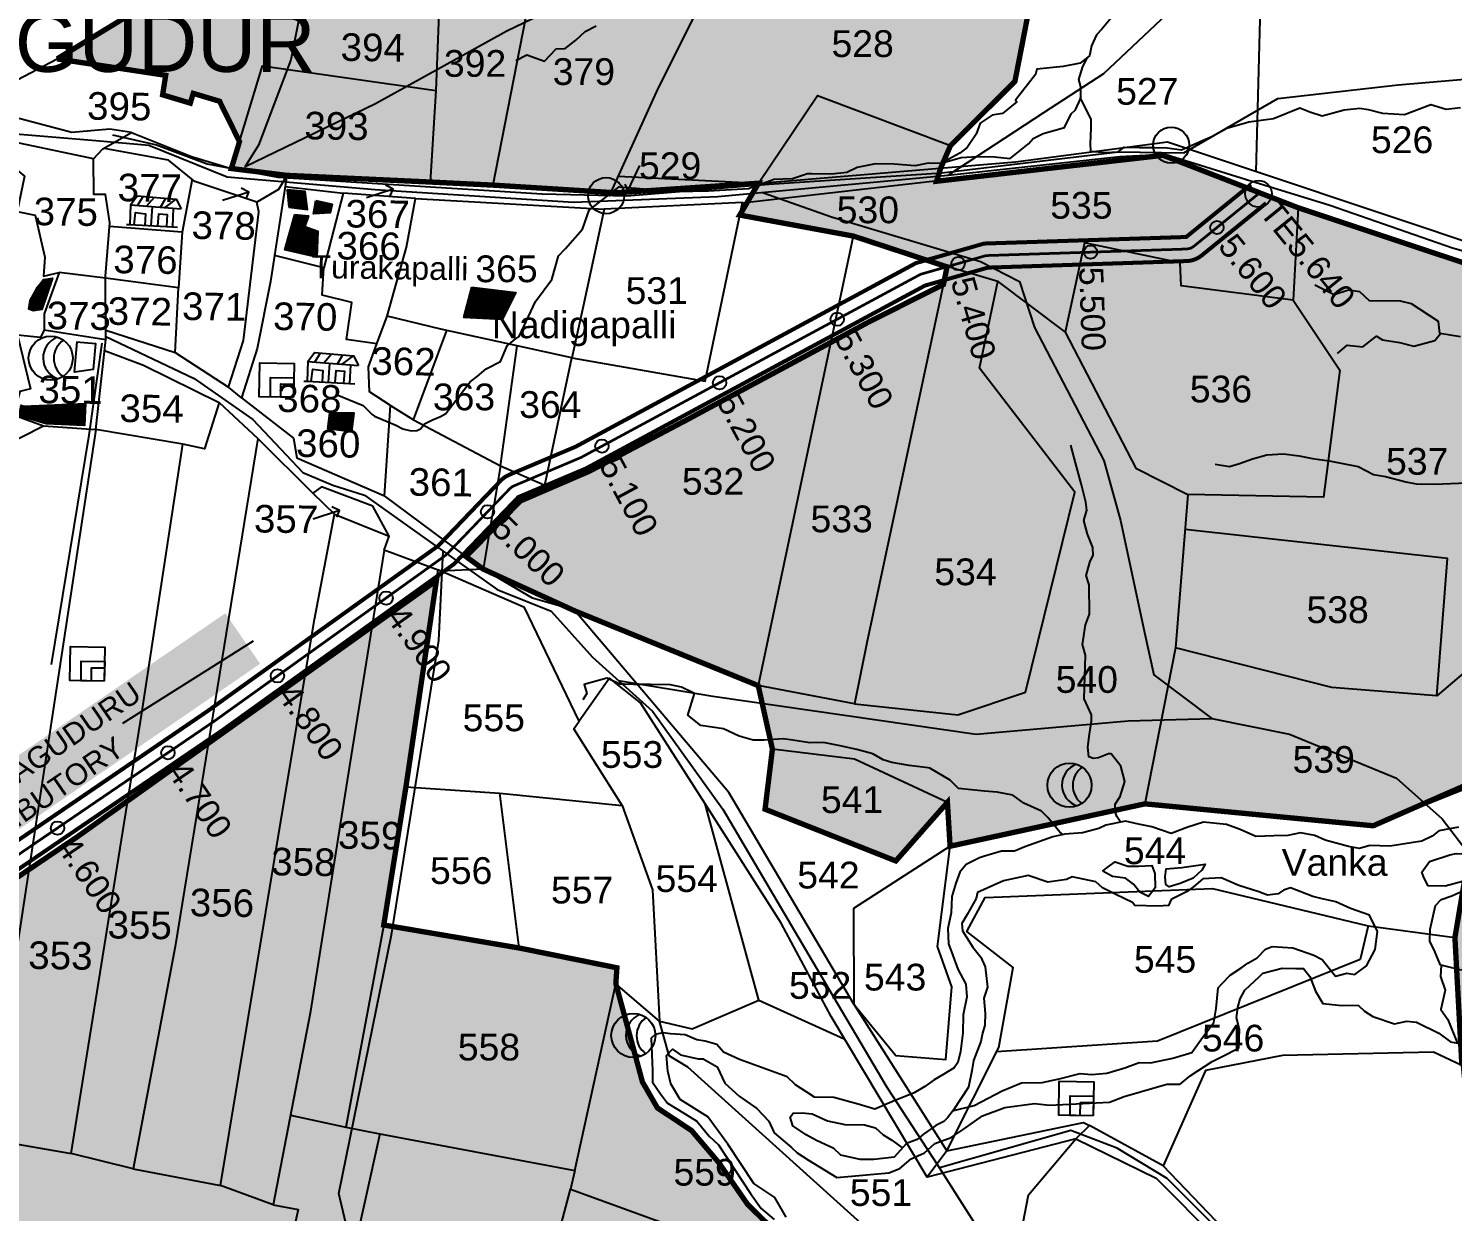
# Model space of a CAD drawing. Header units: inches. Extents: x 204181 to 273365, y 1587708 to 1600456.
# Drawn here: x 211362 to 212427, y 1594471 to 1595356 of the extents above; entities that cross this region are included whole.
import ezdxf
from ezdxf.enums import TextEntityAlignment as Align

# ---------------------------------------------------------------- set-up
doc = ezdxf.new("R2010")
doc.units = ezdxf.units.IN
doc.header["$LTSCALE"] = 15
doc.header["$MEASUREMENT"] = 0
doc.header["$PDMODE"] = 32
doc.header["$PDSIZE"] = 10
doc.linetypes.add('HIDDEN2', pattern=[0.1875, 0.125, -0.0625])
for name, color, linetype in [('BOUNDRY STONES', 240, 'Continuous'), ('CANAL1', 7, 'Continuous'), ('CSMark', 72, 'Continuous'), ('PLOT NOS', 7, 'Continuous'), ('PLOTS', 7, 'Continuous'), ('PLOTS NO', 7, 'Continuous'), ('RE REMARKS', 7, 'Continuous'), ('ROADS', 1, 'Continuous'), ('STREAMS', 4, 'Continuous'), ('STRUCTURE', 5, 'Continuous'), ('text2', 7, 'Continuous'), ('VILLAGE', 7, 'Continuous'), ('wells', 7, 'Continuous'), ('WUA-16', 3, 'Continuous')]:
    doc.layers.add(name, color=color, linetype=linetype)
doc.styles.add('FONT1', font='Arial')
doc.styles.get("Standard").update_dxf_attribs({"font": 'arial.ttf'})
doc.dimstyles.get("Standard").update_dxf_attribs({"dimtxt": 0.18, "dimasz": 0.18, "dimexe": 0.18, "dimexo": 0.0625, "dimgap": 0.09, "dimtad": 0, "dimtih": 1, "dimtoh": 1, "dimdec": 4, "dimzin": 0, "dimdsep": 46, "dimtxsty": 'Standard', "dimcen": 0.09, "dimadec": 0, "dimazin": 0, "dimtfac": 1, "dimtdec": 4, "dimtofl": 0, "dimtmove": 0, "dimatfit": 3, "dimfxl": 1, "dimtolj": 1, "dimtzin": 0, "dimarcsym": 0})
pattern_1 = [(44.1609022, (173525.9675, 1589467.3571), (-0.713501552, 0.734712187), [])]
pattern_2 = [(45, (0, 0), (-0.088388347648, 0.088388347648), [])]

# ---------------------------------------------------------------- blocks, each defined once
blk = doc.blocks.new('GGGGGFDGG')
at = {"layer": 'PLOTS NO', "color": 0}
for points in [[(17673.9, 8953.1), (17670.6, 8947.5), (17677, 8943.1)], [(17670.6, 8947.5), (17695.6, 8952)]]:
    blk.add_lwpolyline(points, dxfattribs=at)

msp = doc.modelspace()

# ---------------------------------------------------------------- hatches: boundary and pattern name
at = {"layer": 'PLOTS NO', "true_color": 0xf7abae}
h = msp.add_hatch(dxfattribs=at)
h.set_pattern_fill('ANSI31', color=241)
h.set_pattern_definition(pattern_2)
h.paths.add_polyline_path([(211383.2, 1595333.1), (211483.2, 1595393.9), (211551.2, 1595480.6), (211587.2, 1595582.9), (211615, 1595644.6), (211656.7, 1595647.9), (211702.4, 1595638.8), (211851.8, 1595603.8), (211945.3, 1595587.8), (211939, 1595571.7), (212064.4, 1595573.8), (212162.9, 1595619.4), (212173.3, 1595566.7), (212183.6, 1595374.3), (212111.3, 1595376.2), (212099.6, 1595316.3), (212051.4, 1595268.2), (212044.1, 1595251.5), (212041, 1595241.6), (212210.4, 1595261), (212311.4, 1595221.8), (212458.9, 1595172.7), (212460.8, 1595188.5), (212470.9, 1595183.2), (212459.3, 1595360.5), (212453.1, 1595485), (212468.8, 1595525.7), (212483.1, 1595562.8), (212520.8, 1595649.7), (212572.7, 1595626.8), (212687.7, 1595615.4), (212822.7, 1595622.8), (212920.7, 1595584.2), (213063.3, 1595356.9), (213072.1, 1595273.5), (213021.4, 1595153), (212982.1, 1595063.9), (212892.2, 1595074.8), (212843.2, 1594999.8), (212742.7, 1594969.8), (212702.5, 1594862.4), (212709.2, 1594827.6), (212756.7, 1594825.6), (212940.7, 1594824.8), (212930.7, 1594777), (212870.4, 1594786.4), (212880.9, 1594749.3), (212909.3, 1594731.2), (212935.5, 1594626.7), (212932.8, 1594580.2), (213034.7, 1594542.8), (213034.4, 1594539.3), (213032.2, 1594517), (213025.1, 1594496.5), (212980.6, 1594367.9), (212891.9, 1594405.7), (212895.8, 1594440.5), (212778.9, 1594453.8), (212776.5, 1594418.6), (212679.4, 1594425.2), (212730.5, 1594342.1), (212743.9, 1594332.6), (212793, 1594255.9), (212752, 1594251.2), (212734.6, 1594211.3), (212662, 1594240.8), (212685.9, 1594321.4), (212621.5, 1594340.5), (212549.1, 1594346.3), (212503.5, 1594356.9), (212461.2, 1594372), (212490.8, 1594467.4), (212438, 1594535.6), (212433.9, 1594580.4), (212428.7, 1594676), (212448.8, 1594795.2), (212367.6, 1594759.6), (212196.8, 1594776), (212051.1, 1594744.3), (212049.1, 1594777.1), (212010.5, 1594733.3), (211912.7, 1594772), (211918.2, 1594816.9), (211907.6, 1594864.4), (211770.6, 1594920.2), (211701.8, 1594951.6), (211689, 1594960.9), (211729.7, 1595002.5), (211781.2, 1595024.7), (211853.5, 1595062.8), (211990.2, 1595136.3), (212046.2, 1595164.5), (212048.8, 1595177.6), (211978.7, 1595200.6), (211893.8, 1595216.3), (211907.8, 1595240.1), (211801, 1595232.9), (211797.2, 1595233.2), (211709.2, 1595238.7), (211662.3, 1595241), (211554.9, 1595246), (211513.5, 1595251.1), (211519.6, 1595271.2), (211504.7, 1595301.4), (211485, 1595307.3), (211482.8, 1595300), (211462.1, 1595306.2), (211464.4, 1595320.8)])
at = {"layer": 'PLOTS NO', "true_color": 0x7aafdf}
h = msp.add_hatch(dxfattribs=at)
h.set_pattern_fill('ANSI31', color=143)
h.set_pattern_definition(pattern_2)
h.paths.add_polyline_path([(211520.5, 1593836.1), (211510.3, 1593869.4), (211493.3, 1593886.6), (211404.7, 1593974.8), (211402.8, 1593977.4), (211404.6, 1593997.3), (211413.3, 1594075.3), (211269.4, 1594355.6), (211223.8, 1594400.6), (211199.2, 1594459.3), (211124.7, 1594564.5), (211290.2, 1594678.3), (211398.5, 1594751.5), (211666.9, 1594943), (211644.1, 1594788.7), (211627.5, 1594685.4), (211728.8, 1594668.2), (211801.9, 1594653.4), (211801.1, 1594641.5), (211821, 1594568), (211832.2, 1594548.6), (211857.8, 1594531.6), (211878.1, 1594507.7), (211899.5, 1594476.7), (211914.9, 1594461.5), (211919.3, 1594452.4), (211956.8, 1594418.9), (211969.6, 1594334.7), (211981.7, 1594267.4), (211983.9, 1594225.6), (212009.2, 1594201.3), (212023.2, 1594166.4), (212048.5, 1594147.1), (212065.4, 1594136.5), (211976.9, 1593857), (211919.2, 1593927.5), (211870.6, 1593782.9), (211725.1, 1593837.5), (211591.1, 1593834.7)])
at = {"layer": 'VILLAGE'}
h = msp.add_hatch(dxfattribs=at)
h.set_pattern_fill('ANSI31', color=30, scale=8.193213, angle=-0.8391)
h.set_pattern_definition(pattern_1)
h.paths.add_polyline_path([(211576.8, 1595227.1), (211588.9, 1595224.5), (211587.5, 1595218), (211574.9, 1595217.2)])
h.paths.add_polyline_path([(211560.9, 1595216.6), (211571.2, 1595215.7), (211568.4, 1595207.8), (211578.2, 1595204.3), (211577.5, 1595184.9), (211553.4, 1595190.4)])
h.paths.add_polyline_path([(211556.4, 1595222.3), (211570.4, 1595220.5), (211568.8, 1595233.8), (211555.3, 1595235.2)])
h.paths.add_polyline_path([(211693.5, 1595162.3), (211726.4, 1595158.3), (211716, 1595138.2), (211687.3, 1595139.6)])
h = msp.add_hatch(dxfattribs=at)
h.set_pattern_fill('ANSI31', color=30, scale=8.193213, angle=-0.8391)
h.set_pattern_definition(pattern_1)
h.paths.add_polyline_path([(211363, 1595152.5), (211365.5, 1595157), (211368.6, 1595162.5), (211372.9, 1595168.1), (211379.8, 1595169.1), (211375.3, 1595156), (211371.8, 1595145.8), (211365.4, 1595144.7), (211362, 1595145.9)])
h = msp.add_hatch(dxfattribs=at)
h.set_pattern_fill('ANSI31', color=30, scale=8.193213, angle=-0.8391)
h.set_pattern_definition(pattern_1)
h.paths.add_polyline_path([(211358.1, 1595073.4), (211404.5, 1595075.3), (211403.7, 1595058.9), (211374.9, 1595060.3), (211354.9, 1595066.1), (211356.2, 1595074.1)])
h = msp.add_hatch(dxfattribs=at)
h.set_pattern_fill('ANSI31', color=30, scale=8.193213, angle=-0.8391)
h.set_pattern_definition(pattern_1)
h.paths.add_polyline_path([(211588.1, 1595068.5), (211605.2, 1595068.5), (211603.4, 1595054.3), (211585.7, 1595056.5), (211587.2, 1595068.5)])

# ---------------------------------------------------------------- linework, layer by layer
at = {"layer": 'BOUNDRY STONES'}
for centre in [(212216.5, 1595268.6), (211793.8, 1595230.8)]:
    msp.add_circle(centre, 13.5, dxfattribs=at)
at = {"layer": 'CANAL1', "color": 200, "linetype": 'ByBlock', "ltscale": 40, "const_width": 3}
for points in [[(211110.1, 1594582.5), (211495.8, 1594845.4), (211668.1, 1594968.8), (211715.1, 1595017.8, -0.101637), (211721.4, 1595022.1), (211771.1, 1595043.1), (212025.6, 1595180.4), (212076.6, 1595195), (212227.7, 1595199.9), (212276.1, 1595239.2)], [(211737.7, 1593496.2), (211539.1, 1593789.6), (211519.3, 1593811.2), (211509.4, 1593861.7, 0.150114), (211504.2, 1593871.6), (211403.2, 1593971.6, -0.228467), (211400, 1593980.6), (211409.6, 1594069, 0.148037), (211407.6, 1594079.8), (211278.1, 1594329), (211266.5, 1594354.3), (211220.6, 1594399.2), (211195.9, 1594458.4), (211118.3, 1594566.4), (211119.9, 1594567.5), (211506.2, 1594830.6), (211679.9, 1594955.2), (211728.2, 1595005.4), (211778.9, 1595026.9), (212032.4, 1595163.6), (212079.4, 1595177), (212227.9, 1595181.9, 0.16381), (212239.3, 1595186.1), (212287.5, 1595225.2)]]:
    msp.add_lwpolyline(points, format="xyb", dxfattribs=at)
at = {"layer": 'CANAL1', "color": 1, "linetype": 'HIDDEN2', "ltscale": 5, "const_width": 2}
msp.add_lwpolyline([(211115, 1594575), (211501, 1594838), (211674, 1594962), (211721.6, 1595011.5, -0.101637), (211724.9, 1595013.8), (211775, 1595035), (212029, 1595172), (212078, 1595186), (212227.6, 1595190.9, 0.16381), (212233.6, 1595193.1), (212281.8, 1595232.2)], format="xyb", dxfattribs=at)
at = {"layer": 'CSMark', "linetype": 'Continuous'}
for p in [(212250.7, 1595207), (212057.1, 1595180), (212156.2, 1595188.6), (211966.7, 1595138.4), (211878.7, 1595090.9), (211790.7, 1595043.5), (211705.1, 1594994.4), (211629.3, 1594929.9), (211548, 1594871.7), (211466.1, 1594814.2), (211383.5, 1594757.9)]:
    msp.add_point(p, dxfattribs=at)
at = {"layer": 'PLOTS'}
for points in [[(211383.2, 1595333.1), (211445, 1595370.7), (211483.2, 1595393.9), (211551.2, 1595480.6), (211624.9, 1595478.3), (211614.3, 1595387.2), (211483.2, 1595393.9)], [(211691.7, 1595428.9), (211744.7, 1595421.1), (211709.2, 1595238.7)], [(211744.7, 1595421.1), (211819.2, 1595406.6), (211876.4, 1595399), (211831.4, 1595308.8), (211795.9, 1595230.3)], [(211802.8, 1595245.4), (211907.8, 1595240.1), (211951.9, 1595305.7), (212051.4, 1595268.2), (212099.6, 1595316.3), (212111.3, 1595376.2), (212028.9, 1595392.3), (211932.9, 1595394.8), (211876.4, 1595399)], [(211669.7, 1595392.4), (211666.4, 1595309.5)], [(212111.3, 1595376.2), (212283, 1595371.7), (212279.8, 1595249)], [(211348.5, 1595315), (211383.2, 1595333.1), (211464.4, 1595320.8), (211462.1, 1595306.2), (211482.8, 1595300), (211485, 1595307.3), (211504.7, 1595301.4), (211519.6, 1595271.2), (211513.5, 1595251)], [(211519.6, 1595271.2), (211536.8, 1595328), (211666.4, 1595309.5), (211662.3, 1595241), (211554.9, 1595246)], [(211438.8, 1595278.1), (211422.7, 1595280.6), (211394.3, 1595278), (211342.4, 1595291.7), (211348.5, 1595315), (211227.9, 1595296.5), (211216.9, 1595295.4)], [(211306.6, 1595044.2), (211341.2, 1595042.5), (211373, 1595058.7), (211412.1, 1595055.9), (211419.6, 1595123.2), (211419.4, 1595170.7), (211422.5, 1595210.6), (211419.4, 1595231.7), (211410.6, 1595231.6), (211410.3, 1595258.3), (211417.3, 1595265.9), (211438.8, 1595278.1), (211483.8, 1595260), (211515, 1595250.5), (211554.9, 1595246), (211548.8, 1595235.5), (211532.5, 1595225.9), (211486.3, 1595241.5), (211466.5, 1595257.3), (211420, 1595265.9), (211417.9, 1595266.2)], [(211410.3, 1595258.3), (211351.4, 1595270.8), (211350.6, 1595252), (211358.9, 1595245.3), (211353.3, 1595219), (211366.8, 1595216.2), (211374, 1595184.8), (211373, 1595170.7), (211384.6, 1595173.4)], [(211662.3, 1595241), (211709.2, 1595238.7), (211801, 1595232.9), (211912.2, 1595240.4), (212100, 1595256), (212213.7, 1595271.1), (212283.2, 1595247.9), (212460.8, 1595188.5), (212458.9, 1595172.7)], [(212311.4, 1595221.8), (212210.4, 1595261), (212046.4, 1595242.3), (211895.7, 1595225.2)], [(211484.2, 1595243.2), (211476.6, 1595203.4), (211422.3, 1595207.7)], [(211554.9, 1595246), (211542.7, 1595166.6), (211532.9, 1595116.4), (211521, 1595079.6), (211511.4, 1595087.5), (211522.5, 1595122.4), (211534.1, 1595218.8), (211532.5, 1595225.9)], [(211553.6, 1595237.6), (211597.2, 1595232.8), (211582.8, 1595176.9)], [(211622.4, 1595119.9), (211630.1, 1595140.7), (211644.5, 1595192.3), (211651.3, 1595228.8), (211597.2, 1595232.8)], [(211651.3, 1595228.8), (211792.4, 1595220.7), (211776.6, 1595148), (211768.3, 1595109.6), (211727.4, 1595118.5), (211670.3, 1595130.9), (211630.1, 1595140.7)], [(211714.9, 1595028.7), (211748, 1595014.3), (211768.3, 1595109.6), (211867.8, 1595092.1), (211895.8, 1595225.8), (211792.4, 1595220.7)], [(211893.8, 1595216.3), (211974.1, 1595201.4), (211978.7, 1595200.6), (211948.5, 1595058), (211929.6, 1594968.2), (211907.6, 1594864.4), (211765.7, 1594922.2), (211738.7, 1594929.7), (211701.8, 1594951.6), (211628, 1595006.4)], [(212458.9, 1595172.7), (212311.4, 1595221.8), (212307.8, 1595152.7), (212342.6, 1595100.3), (212330.5, 1595005.4), (212229, 1595007.4)], [(211476.6, 1595203.4), (211474.1, 1595162), (211419.4, 1595169), (211384.6, 1595173.4), (211373.5, 1595142.4), (211373.4, 1595130.5), (211419.6, 1595123.2)], [(211978.7, 1595200.6), (212048.8, 1595177.9), (211988.9, 1594896.4), (211979.5, 1594850.9), (211907.6, 1594864.4)], [(212307.8, 1595152.7), (212224, 1595163.4), (212223.1, 1595180.7), (212151.7, 1595195.5), (212137.2, 1595128.8)], [(211521, 1595079.6), (211560, 1595049.5), (211562.4, 1595034.7), (211628, 1595006.4), (211632.6, 1595074), (211616.8, 1595084.2), (211616.1, 1595102.8), (211622.4, 1595119.9), (211599.6, 1595123.3), (211603.7, 1595150.8), (211581.5, 1595156.5), (211582.8, 1595176.9), (211545.7, 1595186)], [(211979.5, 1594850.9), (212056.8, 1594842.5), (212107.5, 1594859.5), (212144.5, 1595009), (212073.1, 1595101.8), (212086.9, 1595166.5), (212048.8, 1595177.9)], [(211419.6, 1595130.3), (211471.6, 1595113.5), (211474.1, 1595162)], [(212086.9, 1595166.5), (212137.2, 1595128.8), (212190, 1595027), (212229, 1595007.4), (212219.8, 1594892.7), (212196.8, 1594776), (212129.5, 1594759.7), (212051.1, 1594744.3), (212049.1, 1594777.1), (211979.7, 1594809.4), (211918.2, 1594816.9), (211907.6, 1594864.4)], [(211373.4, 1595130.5), (211370.7, 1595124.8), (211353.6, 1595126.5), (211363.3, 1595086.3), (211355.4, 1595084.4), (211350.5, 1595066.8), (211373, 1595058.7)], [(211632.6, 1595074), (211649.8, 1595063.1), (211674.8, 1595129.9)], [(211418.7, 1595114.9), (211447.9, 1595104.1), (211504.3, 1595076.2), (211533.3, 1595049.2), (211574.5, 1595008.4)], [(211471.6, 1595113.5), (211511.4, 1595087.5)], [(211649.8, 1595063.1), (211714.9, 1595028.7), (211727.4, 1595118.5)], [(211504.3, 1595076.2), (211493.5, 1595041.5), (211477.1, 1595044.9), (211412.1, 1595055.9), (211379.5, 1594841.4), (211351.6, 1594657.8), (211328.8, 1594525.7), (211225.5, 1594543.5)], [(211328.8, 1594525.7), (211393.8, 1594514.5), (211446.5, 1594843.8), (211477.1, 1595044.9)], [(211533.3, 1595049.2), (211497.9, 1594831.6), (211471.4, 1594669.2), (211440, 1594503), (211393.8, 1594514.5)], [(211714.9, 1595028.7), (211701.8, 1594951.6), (211670.1, 1594950.1), (211627.7, 1594965.8), (211631.5, 1594976.1), (211619.3, 1594998.7), (211580.9, 1595013), (211574.5, 1595008.4), (211590.7, 1594992.7), (211631.5, 1594976.1)], [(211440, 1594503), (211505.3, 1594490.6), (211552.8, 1594776.6), (211575.6, 1594913.9), (211590.7, 1594992.7)], [(212415.3, 1594856.8), (212423.2, 1594959.4), (212226.9, 1594981.2)], [(211627.7, 1594965.8), (211602, 1594804.4), (211572.4, 1594619.5), (211544.9, 1594476.2), (211505.3, 1594490.6)], [(211979.1, 1594626.1), (212048.6, 1594516.5), (212033.9, 1594496.8), (211962.1, 1594616.9), (211924.8, 1594686.8), (211867.8, 1594776), (211819.6, 1594851.5), (211796.4, 1594870), (211773.7, 1594837.9), (211732.7, 1594922.8), (211668, 1594950.9), (211644.1, 1594788.7), (211714.4, 1594783.9), (211805.8, 1594774.7), (211769.6, 1594832.1), (211773.7, 1594837.9)], [(211979.1, 1594626.1), (211885.7, 1594784.4), (211770.6, 1594920.2)], [(212448.8, 1594795.2), (212470.3, 1594903.7), (212415.3, 1594856.8), (212336.6, 1594862.9), (212219.8, 1594892.7)], [(211918.2, 1594816.9), (211912.7, 1594772), (212010.5, 1594733.3), (212049.1, 1594777.1)], [(212448.1, 1594791.6), (212367.6, 1594759.6), (212196.8, 1594776)], [(211728.8, 1594668.2), (211627.5, 1594685.4), (211644.1, 1594788.7)], [(211833.8, 1594613.6), (211801.1, 1594641.5), (211801.9, 1594653.4), (211728.8, 1594668.2), (211714.4, 1594783.9)], [(211805.8, 1594774.7), (211828.4, 1594711.6), (211833.8, 1594613.6), (211858.3, 1594607.8), (211908.1, 1594629.1), (211867.8, 1594776)], [(212051.1, 1594744.3), (211978.9, 1594697.8), (211979.1, 1594626.1), (212010.4, 1594587.8), (212048, 1594584.7), (212052.4, 1594639.2), (212041.8, 1594669.2), (212051.1, 1594744.3)], [(212048.6, 1594516.5), (212087.5, 1594593.7), (212098.2, 1594653.7), (212063.7, 1594680.6), (212077.4, 1594705.9), (212247.4, 1594712.6), (212325.4, 1594693.9), (212363.9, 1594684.7), (212357.9, 1594659.5), (212206.2, 1594598.6), (212085.9, 1594590.6)], [(211627.5, 1594685.4), (211599.1, 1594534.1), (211624.5, 1594529.3), (211770.4, 1594501.9), (211801.1, 1594641.5)], [(212363.9, 1594684.7), (212428.7, 1594676)], [(211908.1, 1594629.1), (211972, 1594600.2)], [(211770.4, 1594501.9), (211767.3, 1594487.8), (212003.7, 1594401.9), (212013.2, 1594395.4), (212034.4, 1594427), (211992.1, 1594455.5), (211854.9, 1594579.1), (211841, 1594587.6), (211833.8, 1594613.6)], [(212503.5, 1594356.9), (212461.2, 1594372), (212490.8, 1594467.4), (212438, 1594535.6), (212433.9, 1594580.4), (212412.8, 1594590.4), (212299.7, 1594587.7), (212242.2, 1594576.5), (212210.4, 1594505.3)], [(211557.8, 1594543.1), (211599.1, 1594534.1)], [(212048.6, 1594516.5), (212150.8, 1594537.7), (212155.5, 1594535.4)], [(212470.5, 1594308.3), (212398.9, 1594347.2), (212354.2, 1594365.5), (212255.6, 1594458.2), (212210.4, 1594505.3), (212155.5, 1594535.4), (212145.2, 1594525.5), (212205.2, 1594496), (212250.4, 1594450.8), (212355.6, 1594352.8), (212381.5, 1594345.1), (212457.1, 1594289.7)], [(211624.5, 1594529.3), (211581.1, 1594333.6), (211545.1, 1594171.6), (211505, 1594153.1), (211515.7, 1594251.8)], [(212099, 1594427.9), (212109.7, 1594483.7), (212145.2, 1594525.5), (212033.9, 1594496.8)], [(211544.9, 1594476.2), (211563.6, 1594472.6), (211522.2, 1594286.2), (211515.7, 1594251.8), (211458.5, 1594241), (211354.2, 1594263.9), (211343.9, 1594325.1), (211352.8, 1594521.5)], [(211707.6, 1594243.1), (211729.7, 1594346.6), (211767.3, 1594487.8)]]:
    msp.add_lwpolyline(points, dxfattribs=at)
at = {"layer": 'ROADS', "color": 1}
for points in [[(211667, 1595848.8), (211669.7, 1595825.5), (211663.1, 1595763.9), (211632.5, 1595698.1), (211622.7, 1595674.1), (211610.8, 1595652.1), (211587.5, 1595595.7), (211586.8, 1595563), (211591.1, 1595500.1), (211567.5, 1595380.5), (211558, 1595332.5), (211533.7, 1595268.6), (211523.8, 1595252.5), (211621.4, 1595299.8), (211719.5, 1595354), (211782.3, 1595384.6), (211838.7, 1595421.5), (211905.1, 1595464.9), (211939.2, 1595471.5)], [(211337.2, 1595278.3), (211412.1, 1595272), (211451.7, 1595268.6), (211510.5, 1595244.8), (211621, 1595235.5), (211769.5, 1595226), (211877.3, 1595230.1), (211993.7, 1595240.9), (212049.6, 1595246.1), (212121.3, 1595292.9), (212166.1, 1595322.1), (212230.5, 1595383.1), (212319.2, 1595445.1), (212378, 1595475.6), (212464.6, 1595529.6), (212496.6, 1595547.3), (212602.5, 1595629.6), (212614.9, 1595634.3)], [(211424.6, 1595276.3), (211457.5, 1595268.8), (211495.5, 1595254.5), (211548.4, 1595244.6), (211622.9, 1595239.9), (211746, 1595232.1), (211809.3, 1595230.6), (211915.5, 1595239.5), (212044.9, 1595248), (212176.8, 1595263.7), (212225.9, 1595262.9), (212296.2, 1595303.5), (212386.3, 1595313.8), (212482.7, 1595321.9), (212536.8, 1595326.5), (212577, 1595337.2), (212647.2, 1595320.6), (212677.1, 1595318.4), (212700.5, 1595324.2)], [(212049.6, 1595246.1), (212178, 1595260.2), (212212.1, 1595261.9), (212272.8, 1595243), (212335.1, 1595223.6), (212427, 1595191.7), (212575.9, 1595150), (212698.8, 1595119.3), (212780.8, 1595101.5), (212833, 1595090.1), (212850.4, 1595087.8), (212870.4, 1595083.5), (212901.1, 1595076.9), (212966.7, 1595062.6), (212981.2, 1595061)], [(211910.9, 1595233.2), (211962.3, 1595214.9), (212073.8, 1595181.6), (212102.9, 1595166.7), (212114.2, 1595132.3), (212166, 1595032.8), (212178.5, 1594987.8), (212196.5, 1594904.1), (212203.4, 1594872.4), (212247, 1594839.9), (212304.9, 1594828.2), (212385, 1594795.1), (212419.1, 1594764.7), (212435.3, 1594743.6), (212458.3, 1594690.5), (212575.8, 1594680.3), (212682.7, 1594658.4), (212761.8, 1594627.9), (212823.1, 1594615.8), (212868.6, 1594606.9), (212919.8, 1594582.4), (212996.6, 1594551.9), (213034.4, 1594539.3)], [(211379.1, 1594880.2), (211407.2, 1595051.6), (211417, 1595120.6)], [(211419.6, 1595125.4), (211485.6, 1595094.1), (211529.7, 1595063.4), (211567, 1595023.9), (211589.5, 1595014.2), (211613.2, 1595006.9), (211647, 1594982.6), (211712.4, 1594936.3), (211752.6, 1594920), (211783.7, 1594885.7), (211828.5, 1594845.4), (211881.1, 1594771.9), (211953.8, 1594648.8), (212003.9, 1594564.1), (212041.3, 1594506.8), (212089.1, 1594431.4)], [(212071.5, 1593451.8), (212061.9, 1593530), (212020.2, 1593636.4), (211991.9, 1593747.4), (211958.5, 1593814.6), (211891.1, 1593979.9), (211796.6, 1594103), (211740.4, 1594155.8), (211669.6, 1594274), (211616.7, 1594388.7), (211593.9, 1594484.5), (211633.3, 1594678.1), (211668.6, 1594898.2), (211671.9, 1594965)], [(211803, 1594868.3), (211873.6, 1594856.5), (212070.6, 1594828.1), (212184.4, 1594838.2), (212247, 1594839.9)], [(212043.1, 1594504), (212141.4, 1594531.9), (212175.4, 1594518.9), (212213.1, 1594496.1), (212283.1, 1594426.1), (212354.2, 1594359.3), (212380.8, 1594352.2), (212414.8, 1594331), (212450.3, 1594304.5)]]:
    msp.add_lwpolyline(points, dxfattribs=at)
at = {"layer": 'STREAMS'}
for points in [[(212172, 1595364.3), (212164.5, 1595355.3), (212160.7, 1595351), (212157, 1595342.8), (212155.4, 1595335.5), (212148.3, 1595330), (212135.6, 1595327.5), (212115.9, 1595325.5), (212115, 1595321.4), (212100, 1595302.2), (212101.1, 1595300.9), (212090.4, 1595292.2), (212082.5, 1595290.9), (212073.6, 1595285.1), (212070.5, 1595276.7), (212063.9, 1595266.8), (212058.5, 1595262.5), (212044.1, 1595254.8), (212034.7, 1595255), (212025, 1595253), (212009.4, 1595254.4), (211995.2, 1595254.6), (211981.7, 1595251.9), (211973.9, 1595248.2), (211962.4, 1595246.9), (211947.4, 1595247.1), (211944.5, 1595247.2), (211933.2, 1595243.5), (211918.8, 1595242.8)], [(211726.3, 1595331.8), (211734.4, 1595336.2), (211747.7, 1595331.4), (211756.5, 1595340.7), (211763.3, 1595340.9), (211771.1, 1595347.1), (211778.1, 1595353.6), (211786.5, 1595357.7)], [(212043.8, 1595254.8), (212059.5, 1595259.3), (212071.3, 1595260), (212084.2, 1595259.8), (212096, 1595258.5), (212109.7, 1595269.5), (212113.3, 1595273.5), (212120.7, 1595277.2), (212136.7, 1595281.7), (212141.6, 1595291.9), (212144.8, 1595295.1), (212148.8, 1595303.6), (212148.9, 1595312.1), (212147.5, 1595317.8), (212150.3, 1595327.4), (212154, 1595334.1)], [(212148.2, 1595304.2), (212156.5, 1595287.9), (212156.4, 1595281.4), (212156, 1595269.7), (212156.2, 1595264.1), (212167.4, 1595263.2), (212176.8, 1595263.7), (212181.3, 1595267.1), (212192.9, 1595266.8), (212204.2, 1595266.8), (212213.5, 1595266.6), (212224.2, 1595265.2), (212235.9, 1595270.2), (212248, 1595275.6), (212258.1, 1595281.3), (212274.6, 1595285.9), (212293, 1595288.4), (212312.7, 1595296.4), (212320.1, 1595293.6), (212329.5, 1595290.5), (212345.8, 1595294.9), (212357.5, 1595296.3), (212363.8, 1595295.3), (212374.6, 1595292.6), (212390.9, 1595291.4), (212410.6, 1595299.1), (212422.2, 1595295.4), (212432.9, 1595296.7)], [(212432.8, 1595125.2), (212417.4, 1595127.8), (212416.4, 1595136.6), (212396.3, 1595149.9), (212387.9, 1595151.8), (212364.7, 1595152.1), (212357.5, 1595158.9), (212349.1, 1595160.2), (212338.5, 1595156.7), (212323.8, 1595163.9)], [(212340.9, 1595112.7), (212348.2, 1595118.9), (212359.9, 1595117.8), (212370, 1595125.8), (212374.5, 1595123), (212387.2, 1595121), (212398, 1595118.2), (212413.7, 1595122.4), (212418, 1595127.8)], [(212431.5, 1594758.5), (212416.6, 1594755.8), (212411.7, 1594751.8), (212404, 1594748.1), (212380, 1594744.3), (212365, 1594744.8), (212357.3, 1594742.7), (212349, 1594744.1), (212331.7, 1594748.8), (212324, 1594752.3), (212313.3, 1594754.3), (212303.7, 1594752.3), (212293.2, 1594752), (212279.7, 1594751.7), (212268, 1594756.7), (212257.9, 1594760.5), (212240.6, 1594762.4), (212229, 1594758.5), (212216.5, 1594753.9), (212202.1, 1594758.9), (212192.1, 1594760.7), (212182.4, 1594763.1), (212167.5, 1594760.1), (212162.4, 1594757.5), (212150.2, 1594754.2), (212136.9, 1594753.2), (212128, 1594751.4), (212107.1, 1594743.8), (212099.3, 1594740.5), (212089.5, 1594740.6), (212076.2, 1594736.5), (212073.2, 1594735.5), (212063.1, 1594730.7), (212058.4, 1594724.8), (212055.3, 1594716.7), (212052.4, 1594706.8), (212051.9, 1594694.5), (212049.3, 1594682.8), (212050, 1594671.3), (212053.1, 1594662.6), (212057, 1594652.4), (212062.8, 1594641.1), (212063.7, 1594631.7), (212060.8, 1594618.3), (212060.6, 1594604.8), (212058.8, 1594590.7), (212056.8, 1594582.5), (212054.1, 1594578.7), (212046.5, 1594573.9), (212039.3, 1594569.7), (212032.1, 1594564.5), (212024.3, 1594559.9), (212007.5, 1594553.2), (211994.9, 1594547.6), (211982.4, 1594551.5), (211964.1, 1594556.4), (211949.7, 1594556.6), (211943.9, 1594560.4), (211935.6, 1594565.9), (211929.3, 1594571.9), (211893.5, 1594584.8), (211881.5, 1594590.3), (211876.6, 1594596.1), (211867.9, 1594598.5), (211861.6, 1594599.4), (211853, 1594603.3), (211842.1, 1594604.1), (211836.2, 1594604.7), (211830.5, 1594603.5), (211827.6, 1594600.7), (211828, 1594588.6), (211828.4, 1594576.6), (211828.6, 1594567.8), (211834.4, 1594559.1), (211839.7, 1594552.1), (211848, 1594547.2), (211861.7, 1594538.8), (211870.9, 1594527.5), (211878, 1594520.9), (211901.8, 1594484.6), (211909.7, 1594473.4), (211919.5, 1594465.2)], [(212451.6, 1594741.1), (212457.3, 1594736.7), (212446.2, 1594723.6), (212434.3, 1594718), (212421.5, 1594714.5), (212408.8, 1594714.7), (212405.6, 1594720.3), (212404, 1594724.8), (212409.7, 1594732.9), (212424.9, 1594737.8), (212429.6, 1594738.8), (212448.7, 1594737.9), (212452.2, 1594741.5)], [(212165.2, 1594725.7), (212170.3, 1594729.7), (212174.5, 1594732.6), (212184, 1594729.4), (212192.2, 1594729.4), (212202, 1594729.9), (212204.3, 1594723.8), (212204.5, 1594713.1), (212199.6, 1594706.6), (212193, 1594709.9), (212188.4, 1594715.9), (212182.4, 1594720.5), (212172.5, 1594721.6), (212165.3, 1594725.7)], [(212212.5, 1594727.4), (212224.5, 1594728.4), (212241.9, 1594730.9), (212239.5, 1594726.3), (212233, 1594720.4), (212223.3, 1594716.4), (212215, 1594714), (212212.4, 1594715.8), (212212.1, 1594721.4), (212212.7, 1594727.3)], [(212052.9, 1594546.4), (212069.2, 1594550.4), (212090.1, 1594561.3), (212104.4, 1594567.4), (212120, 1594567.5), (212132.6, 1594570.3), (212148.5, 1594574.3), (212157, 1594573.6), (212168.3, 1594574.7), (212181.9, 1594578.5), (212192.5, 1594582.6), (212201.1, 1594582.2), (212217.7, 1594585.9), (212231.8, 1594590.1), (212239.8, 1594601.2), (212248.3, 1594612.6), (212250.1, 1594622.9), (212251.5, 1594638.4), (212254.3, 1594641.3), (212260.6, 1594648), (212269.3, 1594653.7), (212273.9, 1594656.9), (212280.8, 1594660.9), (212286.9, 1594667.2), (212291.9, 1594669.2), (212307.4, 1594668.3), (212323.1, 1594662.9), (212329.5, 1594659.5), (212339.4, 1594647.2), (212347.9, 1594649.3), (212353.9, 1594648.4), (212362.5, 1594654.9), (212369.1, 1594667), (212370.7, 1594680.6), (212364.7, 1594692.7), (212350.7, 1594697.7), (212339.6, 1594702.6), (212328.5, 1594705.2), (212322.5, 1594706.8), (212305.8, 1594713.2), (212300.6, 1594711.4), (212296.4, 1594708.8), (212288.6, 1594707.7), (212282, 1594710.3), (212267, 1594715), (212253.8, 1594720.6), (212240.1, 1594719.8), (212233.4, 1594714.3), (212228.4, 1594710.4), (212216.5, 1594704.4), (212214.4, 1594700.1), (212206.5, 1594699.6), (212189.3, 1594700), (212187.5, 1594702.1), (212175.2, 1594708.3), (212165.1, 1594713.2), (212160, 1594717.8), (212142.3, 1594721.4), (212138.1, 1594719.4), (212124.1, 1594717.5), (212109.5, 1594722.3), (212091, 1594718.4), (212071.7, 1594709.8), (212070.6, 1594705.3), (212063.8, 1594693.2), (212059.9, 1594686.6), (212060.5, 1594681), (212068, 1594668.7), (212074.1, 1594661.4), (212077.3, 1594654.1), (212079.1, 1594638.8), (212076.3, 1594630.8), (212077.4, 1594619.2), (212077.2, 1594610.5), (212075.3, 1594604.6), (212074, 1594598.2), (212068.6, 1594584), (212067.4, 1594576.4), (212064.8, 1594564), (212053.5, 1594546.6), (212049.1, 1594541.1), (212046.4, 1594538.4), (212040.5, 1594535.4), (212031.1, 1594528.9), (212026.5, 1594524.9), (212018.6, 1594522.1), (212009.4, 1594511.9), (211994, 1594510.1), (211983.9, 1594510), (211969.5, 1594513.3), (211964.2, 1594518.3), (211951.2, 1594524.3), (211943.4, 1594528.6), (211933.6, 1594535.1), (211931.6, 1594541.8), (211933.7, 1594544.6), (211940.5, 1594545), (211948, 1594544.2), (211959.3, 1594538.9), (211972.3, 1594536.2), (211987.2, 1594536), (211995.4, 1594533.8), (212001.1, 1594528.6), (212007.5, 1594524.5), (212015.1, 1594519)], [(212418, 1594655.4), (212413.8, 1594665.5), (212410, 1594673.4), (212410.1, 1594682.2), (212414.3, 1594699.9), (212418.5, 1594704.5), (212426.3, 1594707.2), (212436.2, 1594711.8), (212445.9, 1594712.3)], [(211928.4, 1594466.8), (211920, 1594481.6), (211904.4, 1594492.2), (211884.8, 1594521.4), (211869.8, 1594542), (211849.2, 1594554.9), (211842.2, 1594566.5), (211839.9, 1594576), (211839.1, 1594587.9), (211843.6, 1594592.6), (211849.5, 1594588.3), (211862.7, 1594585.4), (211866.5, 1594585.4), (211876.8, 1594579.3), (211882.6, 1594567.1), (211893.4, 1594557.5), (211906.5, 1594548.1), (211915.6, 1594538.6), (211919.5, 1594529.9), (211932.4, 1594519.1), (211936.8, 1594515), (211945.3, 1594509.5), (211966.3, 1594496.5), (212005.4, 1594500), (212013.5, 1594503.3), (212022.1, 1594510.5), (212032, 1594514.9), (212039.7, 1594521.9), (212051.9, 1594526.4), (212060.8, 1594532.4), (212075.4, 1594542.7), (212092, 1594548.8), (212114.3, 1594551.9), (212125.5, 1594550.6), (212170.4, 1594552.8), (212181.3, 1594557.1), (212213.1, 1594566.4), (212223.3, 1594566.3), (212230.7, 1594572.5), (212247.2, 1594583.2), (212258.7, 1594589), (212267, 1594593.5), (212267.6, 1594607.3), (212265.4, 1594616), (212266.3, 1594623.7), (212268.1, 1594630.2), (212271.6, 1594636.6), (212275.3, 1594640.2), (212282.2, 1594646.7), (212285.1, 1594649.3), (212299.6, 1594653), (212309.7, 1594652.8), (212315.4, 1594652.8), (212320.3, 1594646.9), (212324.3, 1594636), (212329.9, 1594626.8), (212341.7, 1594625.5), (212356.6, 1594625.1), (212361.1, 1594621), (212367.2, 1594617), (212383.6, 1594611.5), (212392.7, 1594613.6), (212399.9, 1594612.8), (212416.6, 1594604.5), (212425.4, 1594598.1), (212430.9, 1594597)], [(212466.6, 1594643), (212458.4, 1594643.4), (212444.6, 1594651.3), (212432.3, 1594651.9), (212418.4, 1594655.4), (212418, 1594646.8), (212421.4, 1594636.7), (212418.1, 1594622.2), (212423.3, 1594614.8), (212430.6, 1594596.8)]]:
    msp.add_lwpolyline(points, dxfattribs=at)
at = {"layer": 'STREAMS', "color": 4}
for points in [[(211591.3, 1595082.3), (211612, 1595073.9), (211618.8, 1595067.1), (211620.7, 1595065.8), (211636.6, 1595059.1), (211641.8, 1595056.4), (211648, 1595055), (211652.8, 1595055.2), (211653.5, 1595055.6), (211655, 1595056.4), (211658, 1595060.2), (211663.9, 1595063.1), (211670, 1595065.7), (211674, 1595067.9), (211692.2, 1595091.7), (211697.4, 1595095.6), (211704.2, 1595101.2), (211714.9, 1595106.7), (211719.8, 1595118.6), (211725.9, 1595123.5), (211728.7, 1595125.5), (211741, 1595151.7), (211753.3, 1595168), (211758.1, 1595185.8), (211763.5, 1595191.3), (211776.2, 1595205.8), (211781.2, 1595219.9), (211790.1, 1595227), (211803.7, 1595237.5), (211847.1, 1595234), (211870.4, 1595234.4), (211900.3, 1595236.1), (211918.8, 1595242.8)], [(212178.8, 1594762.1), (212175.9, 1594766.5), (212174.6, 1594770.3), (212174.7, 1594775.8), (212178.3, 1594781.4), (212181.7, 1594792.8), (212178.9, 1594804.2), (212171.7, 1594813.3), (212169.5, 1594813.3), (212162.1, 1594810.4), (212158.3, 1594809.9), (212154.8, 1594811.1), (212154.1, 1594818.4), (212155.3, 1594828.2), (212156.8, 1594837.9), (212156.9, 1594842.5), (212151.4, 1594854.6), (212152.3, 1594887.3), (212150.2, 1594895.2), (212152.4, 1594909.8), (212155.5, 1594917.9), (212155.2, 1594939.9), (212152.9, 1594946.7), (212156, 1594957.6), (212158, 1594961.6), (212157.8, 1594967.6), (212153.9, 1594977.7), (212151.1, 1594988), (212153.3, 1594995.6), (212152.6, 1595001.6), (212149.3, 1595014.6), (212144.9, 1595030.9), (212141.3, 1595044.3)], [(212249.4, 1595030.1), (212260.2, 1595028.3), (212267.5, 1595030.4), (212277.3, 1595034), (212288.1, 1595037.1), (212300.5, 1595037.7), (212312.1, 1595036.2), (212322.1, 1595034.2), (212334.7, 1595032.4), (212356.3, 1595028.3), (212367.8, 1595022.4), (212376.9, 1595020.7), (212392, 1595016.7), (212399.8, 1595015.2), (212413.3, 1595015), (212437.9, 1595016)], [(212135.9, 1594752.7), (212133.2, 1594754.9), (212124.1, 1594765.7), (212119.5, 1594770.4), (212106.3, 1594776.6), (212098.1, 1594782.4), (212086.2, 1594784.8), (212076.9, 1594785.5), (212057.3, 1594787.4), (212051.1, 1594793.7), (212035.9, 1594802.7), (212034.6, 1594803), (212020.4, 1594804.6), (212007.6, 1594806.9), (212001.1, 1594808.9), (211993.2, 1594813.4), (211981.3, 1594816.6), (211968.8, 1594819.5), (211956.5, 1594821.9), (211946.1, 1594821.5), (211933.6, 1594823.6), (211926.3, 1594824.5), (211912.1, 1594823.6), (211903.9, 1594823.5), (211893.3, 1594826.6), (211881.6, 1594832.2), (211864.6, 1594834.7), (211854.9, 1594842.2), (211860, 1594858.4), (211850.3, 1594863.2), (211842.1, 1594864.9), (211827, 1594865.2), (211814.2, 1594865.3), (211807.4, 1594865.4), (211804.3, 1594865.5), (211794.3, 1594870), (211777.3, 1594865.3), (211779.3, 1594858.5), (211776.5, 1594853.9)]]:
    msp.add_lwpolyline(points, dxfattribs=at)
at = {"layer": 'text2', "linetype": 'Continuous'}
msp.add_lwpolyline([(212281.8, 1595232.2), (212231, 1595191), (212078, 1595186), (212029, 1595172), (211775, 1595035), (211723, 1595013), (211674, 1594962), (211501, 1594838), (211115, 1594575), (211107, 1594570), (211111.1, 1594561), (211188, 1594454), (211213, 1594394), (211259, 1594349), (211270, 1594325), (211270, 1594325), (211401, 1594073), (211390, 1593972), (211500, 1593863), (211511, 1593807), (211532, 1593784), (211731, 1593490)], dxfattribs=at)
msp.add_circle((212281.8, 1595232.2), 10, dxfattribs=at)
at = {"layer": 'VILLAGE', "color": 5}
for points in [[(211438.1, 1595223.9), (211443, 1595230.7), (211472.3, 1595228.2), (211476, 1595220.9)], [(211443.4, 1595223.5), (211447.5, 1595230.3)], [(211450.1, 1595222.9), (211456, 1595229.6)], [(211460.4, 1595222.1), (211464.5, 1595228.9)], [(211463.9, 1595221.9), (211472.3, 1595228.2)], [(211438.1, 1595223.9), (211437.6, 1595209.2)], [(211438.1, 1595223.9), (211476, 1595220.9)], [(211440.7, 1595209.1), (211441.9, 1595218.1), (211449.3, 1595217.1), (211448.8, 1595208.6)], [(211453.5, 1595208.3), (211454.6, 1595222.6)], [(211458.6, 1595208), (211459.2, 1595217.1), (211465.5, 1595216.7), (211464.9, 1595207.7)], [(211470, 1595221.4), (211469.4, 1595207.4)], [(211435.2, 1595209.2), (211437.6, 1595209.2), (211469.4, 1595207.4), (211473.2, 1595207.2)], [(211570.6, 1595106.8), (211575.6, 1595113.6), (211604.8, 1595111.1), (211608.5, 1595103.8)], [(211575.9, 1595106.4), (211580.1, 1595113.2)], [(211582.6, 1595105.8), (211588.5, 1595112.5)], [(211593, 1595105), (211597, 1595111.8)], [(211596.5, 1595104.8), (211604.8, 1595111.1)], [(211570.6, 1595106.8), (211570.2, 1595092.1)], [(211570.6, 1595106.8), (211608.5, 1595103.8)], [(211573.3, 1595092), (211574.4, 1595101), (211581.9, 1595100), (211581.4, 1595091.5)], [(211586.1, 1595091.2), (211587.2, 1595105.5)], [(211591.2, 1595090.9), (211591.8, 1595100), (211598.1, 1595099.6), (211597.5, 1595090.6)], [(211602.6, 1595104.3), (211602, 1595090.3)], [(211567.7, 1595092.1), (211570.2, 1595092.1), (211602, 1595090.3), (211605.8, 1595090.1)]]:
    msp.add_lwpolyline(points, dxfattribs=at)
at = {"layer": 'VILLAGE', "color": 30}
for points in [[(211363, 1595152.5), (211365.5, 1595157), (211368.6, 1595162.5), (211372.9, 1595168.1), (211379.8, 1595169.1), (211375.3, 1595156), (211371.8, 1595145.8), (211365.4, 1595144.7), (211362, 1595145.9), (211363, 1595152.5)], [(211397.8, 1595121.5), (211411.8, 1595120.3), (211410.1, 1595100.9), (211396.2, 1595098.9), (211398.2, 1595121.5)], [(211358.1, 1595073.4), (211404.5, 1595075.3), (211403.7, 1595058.9), (211374.9, 1595060.3), (211354.9, 1595066.1), (211356.2, 1595074.1), (211358.1, 1595073.4)]]:
    msp.add_lwpolyline(points, dxfattribs=at)
at = {"layer": 'wells', "color": 0}
for points in [[(211556.4, 1595222.3), (211570.4, 1595220.5), (211568.8, 1595233.8), (211555.3, 1595235.2), (211556.4, 1595222.3)], [(211576.8, 1595227.1), (211588.9, 1595224.5), (211587.5, 1595218), (211574.9, 1595217.2), (211576.8, 1595227.1)], [(211560.9, 1595216.6), (211571.2, 1595215.7), (211568.4, 1595207.8), (211578.2, 1595204.3), (211577.5, 1595184.9), (211553.4, 1595190.4), (211560.9, 1595216.6)], [(211693.5, 1595162.3), (211726.4, 1595158.3), (211716, 1595138.2), (211687.3, 1595139.6), (211693.5, 1595162.3)], [(211588.1, 1595068.5), (211605.2, 1595068.5), (211603.4, 1595054.3), (211585.7, 1595056.5), (211587.2, 1595068.5), (211588.1, 1595068.5)]]:
    msp.add_lwpolyline(points, dxfattribs=at)
for points in [[(211560.1, 1595080), (211534.3, 1595080.4), (211534.7, 1595105.8), (211560.5, 1595105.4)], [(211560.1, 1595080), (211542.7, 1595080.3), (211542.9, 1595094.9), (211560.3, 1595094.7)], [(211560.1, 1595080), (211550.4, 1595080.2), (211550.5, 1595090), (211560.2, 1595089.8)], [(211418.5, 1594867.8), (211392.8, 1594868.2), (211393.1, 1594893.6), (211418.9, 1594893.2)], [(211418.5, 1594867.8), (211401.1, 1594868.1), (211401.3, 1594882.7), (211418.8, 1594882.4)], [(211418.5, 1594867.8), (211408.8, 1594867.9), (211409, 1594877.7), (211418.7, 1594877.6)], [(212158.2, 1594542.8), (212132.4, 1594543.2), (212132.8, 1594568.6), (212158.6, 1594568.2)], [(212158.2, 1594542.8), (212140.8, 1594543), (212141, 1594557.7), (212158.4, 1594557.4)], [(212158.2, 1594542.8), (212148.5, 1594542.9), (212148.7, 1594552.7), (212158.4, 1594552.6)]]:
    msp.add_lwpolyline(points, close=True, dxfattribs=at)
for centre in [(211378.4, 1595109.3), (212140.4, 1594789.9), (211814.2, 1594602.8)]:
    msp.add_circle(centre, 16.5, dxfattribs=at)
for centre, start, end in [((211389.2, 1595109.5), 110.3257, 251.749), ((211397.2, 1595109.1), 124.2495, 234.5132), ((212151.3, 1594790.1), 110.3257, 251.749), ((212159.3, 1594789.7), 124.2495, 234.5132), ((211825.1, 1594603), 110.3257, 251.749), ((211833.1, 1594602.6), 124.2495, 234.5132)]:
    msp.add_arc(centre, 16.5, start, end, dxfattribs=at)
at = {"layer": 'WUA-16', "color": 17, "const_width": 4}
for points in [[(211383.2, 1595333.1), (211483.2, 1595393.9)], [(212111.3, 1595376.2), (212099.6, 1595316.3), (212051.4, 1595268.2), (212044.1, 1595251.5), (212041, 1595241.6), (212210.4, 1595261), (212311.4, 1595221.8), (212458.9, 1595172.7), (212460.8, 1595188.5), (212470.9, 1595183.2), (212459.3, 1595360.5)], [(212433.9, 1594580.4), (212428.7, 1594676), (212448.8, 1594795.2), (212367.6, 1594759.6), (212196.8, 1594776), (212051.1, 1594744.3), (212049.1, 1594777.1), (212010.5, 1594733.3), (211912.7, 1594772), (211918.2, 1594816.9), (211907.6, 1594864.4), (211770.6, 1594920.2), (211701.8, 1594951.6), (211689, 1594960.9), (211729.7, 1595002.5), (211781.2, 1595024.7), (211853.5, 1595062.8), (211990.2, 1595136.3), (212046.2, 1595164.5), (212048.8, 1595177.6), (211978.7, 1595200.6), (211893.8, 1595216.3), (211907.8, 1595240.1), (211801, 1595232.9), (211797.2, 1595233.2), (211709.2, 1595238.7), (211662.3, 1595241), (211554.9, 1595246), (211513.5, 1595251.1), (211519.6, 1595271.2), (211504.7, 1595301.4), (211485, 1595307.3), (211482.8, 1595300), (211462.1, 1595306.2), (211464.4, 1595320.8), (211383.2, 1595333.1)], [(211290.2, 1594678.3), (211398.5, 1594751.5), (211666.9, 1594943), (211644.1, 1594788.7), (211627.5, 1594685.4), (211728.8, 1594668.2), (211801.9, 1594653.4), (211801.1, 1594641.5), (211821, 1594568), (211832.2, 1594548.6), (211857.8, 1594531.6), (211878.1, 1594507.7), (211899.5, 1594476.7), (211914.9, 1594461.5)]]:
    msp.add_lwpolyline(points, dxfattribs=at)

# ---------------------------------------------------------------- block references
at = {"layer": 'PLOT NOS', "xscale": 0.819321265613961, "yscale": 0.819321265613961, "zscale": 0.819321265613961, "rotation": 54.10485775012559}
msp.add_blockref('GGGGGFDGG', (209260.2, 1579208), dxfattribs=at)
at = {"layer": 'PLOTS NO', "xscale": 0.8193212656139611, "yscale": 0.8193212656139611, "zscale": 0.8193212656139611, "rotation": 187.637954966603}
for p in [(224901.7, 1604423.6), (225009.5, 1604425.8), (224969.5, 1604185.4)]:
    msp.add_blockref('GGGGGFDGG', p, dxfattribs=at)

# ---------------------------------------------------------------- texts
at = {"layer": 'CSMark', "color": 1, "linetype": 'Continuous', "style": 'FONT1'}
for s, rotation, p in [('TE5.640', 309.0793, (212288.7, 1595223.7)), ('5.600', 309.0793, (212257.7, 1595198.5)), ('5.500', 271.8674, (212156.6, 1595177.6)), ('5.400', 285.9454, (212060.1, 1595169.5)), ('5.300', 298.3411, (211971.9, 1595128.7)), ('5.200', 298.3411, (211883.9, 1595081.3)), ('5.100', 298.3411, (211795.9, 1595033.8)), ('5.000', 316.1458, (211713.1, 1594986.8)), ('4.900', 305.6316, (211635.7, 1594921)), ('4.800', 305.6316, (211554.4, 1594862.7)), ('4.700', 304.2684, (211472.3, 1594805.1)), ('4.600', 304.2684, (211389.7, 1594748.8))]:
    msp.add_text(s, height=18, rotation=rotation, dxfattribs=at).set_placement(p, align=Align.MIDDLE_LEFT)
at = {"layer": 'PLOT NOS'}
for s, p in [('528', (211962.4, 1595334.5)), ('392', (211672.5, 1595319.7)), ('379', (211753.9, 1595313.6)), ('527', (212175.3, 1595298.8)), ('526', (212365.9, 1595262.6)), ('529', (211818.4, 1595243.2)), ('530', (211966.3, 1595210.2)), ('535', (212126, 1595213.6)), ('365', (211696, 1595166.1)), ('531', (211808.4, 1595149.8)), ('Nadigapalli', (211708.3, 1595124.2)), ('363', (211664.2, 1595070.3)), ('536', (212230.4, 1595076.2)), ('364', (211728.8, 1595064.6)), ('537', (212377.2, 1595022.1)), ('532', (211850.5, 1595007.2)), ('533', (211946.7, 1594979.1)), ('534', (212039.3, 1594939.5)), ('538', (212317.7, 1594911.2)), ('540', (212130.1, 1594859)), ('555', (211686.5, 1594830.3)), ('553', (211789.9, 1594802.9)), ('539', (212307.3, 1594799.2)), ('541', (211954.5, 1594769.1)), ('544', (212181.1, 1594730.9)), ('556', (211662.1, 1594716.1)), ('Vanka', (212299.1, 1594722.2)), ('554', (211830.8, 1594710.1)), ('542', (211936.8, 1594712.7)), ('557', (211752.6, 1594701.5)), ('545', (212188.6, 1594649.7)), ('543', (211986.7, 1594636.4)), ('552', (211930.6, 1594630.2)), ('546', (212239.5, 1594590.8)), ('558', (211682.9, 1594584.1)), ('559', (211844.2, 1594490.5)), ('551', (211976.1, 1594475.3))]:
    msp.add_text(s, height=20, dxfattribs=at).set_placement(p)
at = {"layer": 'PLOTS', "color": 1}
msp.add_text('GOLLALAGUDUR', height=43.915, dxfattribs=at).set_placement((211072, 1595323.4))
at = {"layer": 'PLOTS NO'}
for s, height, p in [('394', 20.63, (211595.1, 1595331.7)), ('395', 20.63, (211405.5, 1595287.7)), ('393', 20.63, (211568, 1595273)), ('377', 20.63, (211428.3, 1595226.7)), ('375', 20.63, (211365.5, 1595208.8)), ('367', 20.63, (211598.8, 1595207.1)), ('378', 20.63, (211483.6, 1595198.5)), ('366', 20.63, (211592, 1595183.2)), ('376', 20.63, (211425.1, 1595172.9)), ('Turakapalli', 17.185, (211573.3, 1595169.2)), ('373', 20.63, (211375.2, 1595131)), ('372', 20.63, (211420.9, 1595134.3)), ('371', 20.63, (211476.5, 1595137.9)), ('370', 20.63, (211544.6, 1595130.4)), ('362', 20.63, (211618.1, 1595096.9)), ('351', 20.63, (211369.1, 1595075.7)), ('368', 20.63, (211547.7, 1595069.1)), ('354', 20.63, (211429.7, 1595061.6)), ('360', 20.63, (211561.8, 1595035.5)), ('361', 20.63, (211646, 1595006.5)), ('357', 20.63, (211530.3, 1594979)), ('359', 20.63, (211593.2, 1594742.5)), ('358', 20.63, (211543.2, 1594722.6)), ('356', 20.63, (211482.3, 1594692)), ('355', 20.63, (211420.8, 1594675.4)), ('353', 20.63, (211361.5, 1594652.6))]:
    msp.add_text(s, height=height, rotation=359.1609, dxfattribs=at).set_placement(p)
at = {"layer": 'STRUCTURE', "color": 5, "insert": (211273.7, 1594755.1), "char_height": 16, "width": 284.937, "attachment_point": 1, "rotation": 34.459, "bg_fill": 1, "box_fill_scale": 1.1, "bg_fill_color": 7, "bg_fill_true_color": 16777215, "bg_fill_transparency": 0}
msp.add_mtext('{\\C1;GOLLALAGUDURU DISTRIBUTORY}', dxfattribs=at)

# ---------------------------------------------------------------- leaders
at = {"layer": 'RE REMARKS', "color": 1}
msp.add_leader([(211529.9, 1594897.6), (211432, 1594836)], dimstyle='Standard', override={"dimasz": 50}, dxfattribs=at)

doc.saveas('drawing.dxf')
